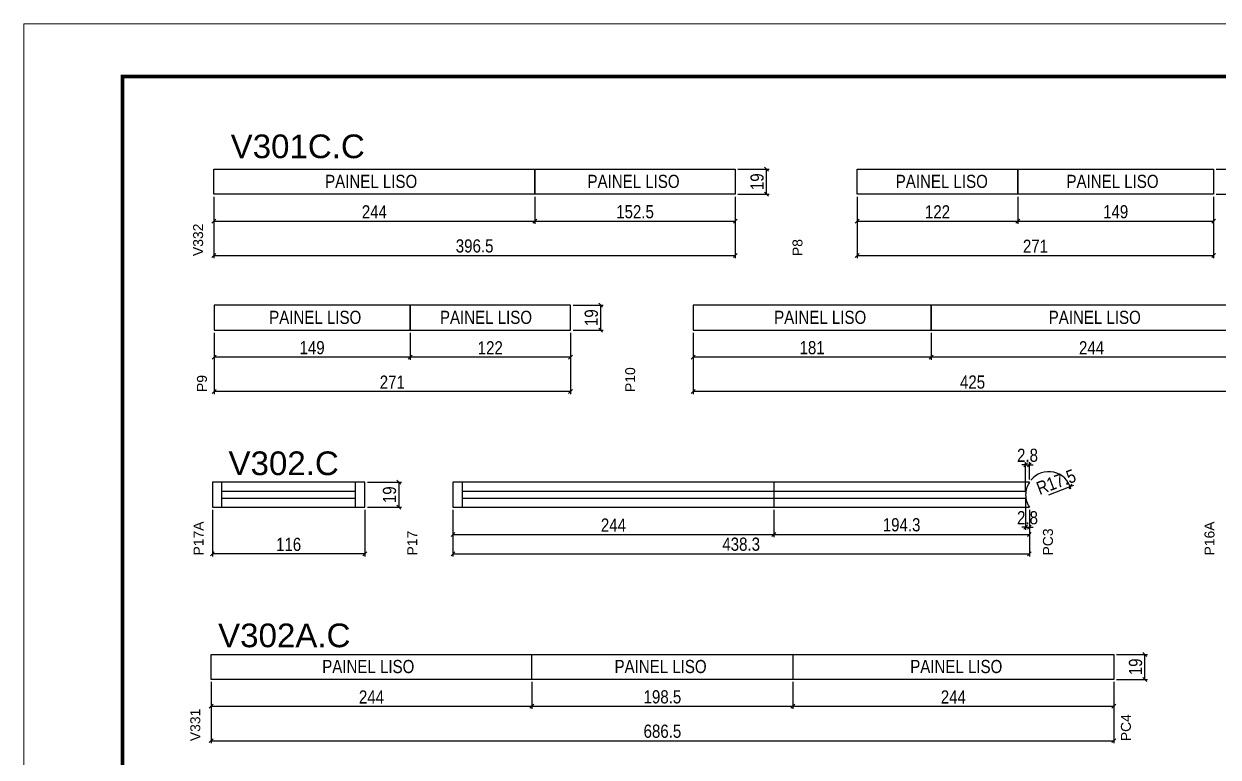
# Model space of a CAD drawing. Extents: x -3394 to 16474, y 3662 to 14397.
# Drawn here: x 7442 to 8350, y 12691 to 13248 of the extents above; entities that cross this region are included whole.
import ezdxf

# ---------------------------------------------------------------- set-up
doc = ezdxf.new("R2010")
doc.units = 0
doc.linetypes.add('DASHED', pattern=[0.75, 0.5, -0.25])
doc.layers.get('0').update_dxf_attribs({"linetype": 'CONTINUOUS'})
doc.layers.get('Defpoints').update_dxf_attribs({"linetype": 'CONTINUOUS'})
for name, color, linetype in [('COTA', 241, 'CONTINUOUS'), ('NOMENCLATURA', 7, 'CONTINUOUS'), ('Painéis', 200, 'CONTINUOUS'), ('SARR_2.2x7', 40, 'CONTINUOUS')]:
    doc.layers.add(name, color=color, linetype=linetype)
doc.layers.add('Folhas', color=255, linetype='CONTINUOUS', lineweight=9)
doc.layers.add('SARRAFO DE PRESSAO', color=251, linetype='DASHED', lineweight=9)
doc.styles.add('ARIAL', font='arial.ttf')
doc.styles.add('COTA TECNICA', font='techl___.ttf', dxfattribs={"height": 10})
doc.dimstyles.new('PAINEL', dxfattribs={"dimtxt": 10, "dimasz": 3, "dimexe": 3, "dimexo": 3, "dimgap": 3, "dimtad": 1, "dimdec": 1, "dimzin": 12, "dimdsep": 46, "dimtxsty": 'COTA TECNICA', "dimblk1": 'OBLIQUE', "dimblk2": 'OBLIQUE', "dimsah": 1, "dimcen": 0.9, "dimclrd": 4, "dimclre": 4, "dimclrt": 240, "dimadec": 1, "dimazin": 3, "dimtfac": 1, "dimtdec": 1, "dimtmove": 0, "dimatfit": 3, "dimfxl": 1, "dimtolj": 1, "dimtzin": 12, "dimarcsym": 0})

# ---------------------------------------------------------------- blocks, each defined once
blk = doc.blocks.new('9999999999')
at = {"layer": 'Folhas'}
blk.add_lwpolyline([(98138.98, 34190.21), (99623.98, 34190.21), (99623.98, 35240.21), (98138.98, 35240.21)], close=True, dxfattribs=at)
at = {"layer": 'Folhas', "color": 30, "const_width": 3}
blk.add_lwpolyline([(98213.98, 34230.21), (99583.98, 34230.21), (99583.98, 35200.21), (98213.98, 35200.21)], close=True, dxfattribs=at)
blk = doc.blocks.new('_Oblique')
at = {"color": 0, "linetype": 'ByBlock', "lineweight": -2}
blk.add_line((-0.5, -0.5), (0.5, 0.5), dxfattribs=at)
blk = doc.blocks.new('*D53')
at = {"layer": 'COTA', "color": 4, "linetype": 'Continuous', "lineweight": -2, "transparency": 16777216}
for p, q in [((7586.74, 13116.46), (7586.74, 13095.99)), ((7830.74, 13116.46), (7830.74, 13095.99)), ((7586.74, 13097.99), (7830.74, 13097.99))]:
    blk.add_line(p, q, dxfattribs=at)
at = {"layer": 'Defpoints', "color": 0, "linetype": 'Continuous', "transparency": 16777216}
for p in [(7586.74, 13118.46), (7830.74, 13118.46), (7830.74, 13097.99)]:
    blk.add_point(p, dxfattribs=at)
at = {"layer": 'COTA', "color": 4, "linetype": 'Continuous', "lineweight": -2, "transparency": 16777216, "xscale": 3, "yscale": 3, "zscale": 3, "rotation": 180}
blk.add_blockref('_Oblique', (7586.74, 13097.99), dxfattribs=at)
at = {"layer": 'COTA', "color": 4, "linetype": 'Continuous', "lineweight": -2, "transparency": 16777216, "xscale": 3, "yscale": 3, "zscale": 3}
blk.add_blockref('_Oblique', (7830.74, 13097.99), dxfattribs=at)
at = {"layer": 'COTA', "color": 240, "linetype": 'Continuous', "transparency": 16777216, "insert": (7708.74, 13105.06), "char_height": 10, "attachment_point": 5, "style": 'COTA TECNICA'}
blk.add_mtext('\\A1;244', dxfattribs=at)
blk = doc.blocks.new('*D54')
at = {"layer": 'COTA', "color": 4, "linetype": 'Continuous', "lineweight": -2, "transparency": 16777216}
for p, q in [((7830.74, 13116.46), (7830.74, 13095.99)), ((7983.24, 13116.46), (7983.24, 13095.99)), ((7830.74, 13097.99), (7983.24, 13097.99))]:
    blk.add_line(p, q, dxfattribs=at)
at = {"layer": 'Defpoints', "color": 0, "linetype": 'Continuous', "transparency": 16777216}
for p in [(7830.74, 13118.46), (7983.24, 13118.46), (7983.24, 13097.99)]:
    blk.add_point(p, dxfattribs=at)
at = {"layer": 'COTA', "color": 4, "linetype": 'Continuous', "lineweight": -2, "transparency": 16777216, "xscale": 3, "yscale": 3, "zscale": 3, "rotation": 180}
blk.add_blockref('_Oblique', (7830.74, 13097.99), dxfattribs=at)
at = {"layer": 'COTA', "color": 4, "linetype": 'Continuous', "lineweight": -2, "transparency": 16777216, "xscale": 3, "yscale": 3, "zscale": 3}
blk.add_blockref('_Oblique', (7983.24, 13097.99), dxfattribs=at)
at = {"layer": 'COTA', "color": 240, "linetype": 'Continuous', "transparency": 16777216, "insert": (7906.99, 13105.1), "char_height": 10, "attachment_point": 5, "style": 'COTA TECNICA'}
blk.add_mtext('\\A1;152.5', dxfattribs=at)
blk = doc.blocks.new('*D55')
at = {"layer": 'COTA', "color": 4, "linetype": 'Continuous', "lineweight": -2, "transparency": 16777216}
for p, q in [((7586.74, 13116.46), (7586.74, 13069.85)), ((7983.24, 13116.46), (7983.24, 13069.85)), ((7586.74, 13071.85), (7983.24, 13071.85))]:
    blk.add_line(p, q, dxfattribs=at)
at = {"layer": 'Defpoints', "color": 0, "linetype": 'Continuous', "transparency": 16777216}
for p in [(7586.74, 13118.46), (7983.24, 13118.46), (7983.24, 13071.85)]:
    blk.add_point(p, dxfattribs=at)
at = {"layer": 'COTA', "color": 4, "linetype": 'Continuous', "lineweight": -2, "transparency": 16777216, "xscale": 3, "yscale": 3, "zscale": 3, "rotation": 180}
blk.add_blockref('_Oblique', (7586.74, 13071.85), dxfattribs=at)
at = {"layer": 'COTA', "color": 4, "linetype": 'Continuous', "lineweight": -2, "transparency": 16777216, "xscale": 3, "yscale": 3, "zscale": 3}
blk.add_blockref('_Oblique', (7983.24, 13071.85), dxfattribs=at)
at = {"layer": 'COTA', "color": 240, "linetype": 'Continuous', "transparency": 16777216, "insert": (7784.99, 13079.1), "char_height": 10, "attachment_point": 5, "style": 'COTA TECNICA'}
blk.add_mtext('\\A1;396.5', dxfattribs=at)
blk = doc.blocks.new('*D56')
at = {"layer": 'COTA', "color": 4, "linetype": 'Continuous', "lineweight": -2, "transparency": 16777216}
for p, q in [((7985.24, 13137.46), (8008.92, 13137.46)), ((8006.92, 13118.46), (8006.92, 13137.46)), ((7985.24, 13118.46), (8008.92, 13118.46))]:
    blk.add_line(p, q, dxfattribs=at)
at = {"layer": 'Defpoints', "color": 0, "linetype": 'Continuous', "transparency": 16777216}
for p in [(7983.24, 13137.46), (8006.92, 13137.46), (7983.24, 13118.46)]:
    blk.add_point(p, dxfattribs=at)
at = {"layer": 'COTA', "color": 4, "linetype": 'Continuous', "lineweight": -2, "transparency": 16777216, "xscale": 3, "yscale": 3, "zscale": 3}
for p, rotation in [((8006.92, 13137.46), 90), ((8006.92, 13118.46), 270)]:
    blk.add_blockref('_Oblique', p, dxfattribs=dict(at, rotation=rotation))
at = {"layer": 'COTA', "color": 240, "linetype": 'Continuous', "transparency": 16777216, "insert": (7999.83, 13127.96), "char_height": 10, "attachment_point": 5, "rotation": 90, "style": 'COTA TECNICA'}
blk.add_mtext('\\A1;19', dxfattribs=at)
blk = doc.blocks.new('*D57')
at = {"layer": 'COTA', "color": 4, "linetype": 'Continuous', "lineweight": -2, "transparency": 16777216}
for p, q in [((8076, 13116.46), (8076, 13095.99)), ((8198, 13116.46), (8198, 13095.99)), ((8076, 13097.99), (8198, 13097.99))]:
    blk.add_line(p, q, dxfattribs=at)
at = {"layer": 'Defpoints', "color": 0, "linetype": 'Continuous', "transparency": 16777216}
for p in [(8076, 13118.46), (8198, 13118.46), (8198, 13097.99)]:
    blk.add_point(p, dxfattribs=at)
at = {"layer": 'COTA', "color": 4, "linetype": 'Continuous', "lineweight": -2, "transparency": 16777216, "xscale": 3, "yscale": 3, "zscale": 3, "rotation": 180}
blk.add_blockref('_Oblique', (8076, 13097.99), dxfattribs=at)
at = {"layer": 'COTA', "color": 4, "linetype": 'Continuous', "lineweight": -2, "transparency": 16777216, "xscale": 3, "yscale": 3, "zscale": 3}
blk.add_blockref('_Oblique', (8198, 13097.99), dxfattribs=at)
at = {"layer": 'COTA', "color": 240, "linetype": 'Continuous', "transparency": 16777216, "insert": (8137, 13105.05), "char_height": 10, "attachment_point": 5, "style": 'COTA TECNICA'}
blk.add_mtext('\\A1;122', dxfattribs=at)
blk = doc.blocks.new('*D58')
at = {"layer": 'COTA', "color": 4, "linetype": 'Continuous', "lineweight": -2, "transparency": 16777216}
for p, q in [((8198, 13116.46), (8198, 13095.99)), ((8347, 13116.46), (8347, 13095.99)), ((8198, 13097.99), (8347, 13097.99))]:
    blk.add_line(p, q, dxfattribs=at)
at = {"layer": 'Defpoints', "color": 0, "linetype": 'Continuous', "transparency": 16777216}
for p in [(8198, 13118.46), (8347, 13118.46), (8347, 13097.99)]:
    blk.add_point(p, dxfattribs=at)
at = {"layer": 'COTA', "color": 4, "linetype": 'Continuous', "lineweight": -2, "transparency": 16777216, "xscale": 3, "yscale": 3, "zscale": 3, "rotation": 180}
blk.add_blockref('_Oblique', (8198, 13097.99), dxfattribs=at)
at = {"layer": 'COTA', "color": 4, "linetype": 'Continuous', "lineweight": -2, "transparency": 16777216, "xscale": 3, "yscale": 3, "zscale": 3}
blk.add_blockref('_Oblique', (8347, 13097.99), dxfattribs=at)
at = {"layer": 'COTA', "color": 240, "linetype": 'Continuous', "transparency": 16777216, "insert": (8272.5, 13105.09), "char_height": 10, "attachment_point": 5, "style": 'COTA TECNICA'}
blk.add_mtext('\\A1;149', dxfattribs=at)
blk = doc.blocks.new('*D59')
at = {"layer": 'COTA', "color": 4, "linetype": 'Continuous', "lineweight": -2, "transparency": 16777216}
for p, q in [((8076, 13116.46), (8076, 13069.85)), ((8347, 13116.46), (8347, 13069.85)), ((8076, 13071.85), (8347, 13071.85))]:
    blk.add_line(p, q, dxfattribs=at)
at = {"layer": 'Defpoints', "color": 0, "linetype": 'Continuous', "transparency": 16777216}
for p in [(8076, 13118.46), (8347, 13118.46), (8347, 13071.85)]:
    blk.add_point(p, dxfattribs=at)
at = {"layer": 'COTA', "color": 4, "linetype": 'Continuous', "lineweight": -2, "transparency": 16777216, "xscale": 3, "yscale": 3, "zscale": 3, "rotation": 180}
blk.add_blockref('_Oblique', (8076, 13071.85), dxfattribs=at)
at = {"layer": 'COTA', "color": 4, "linetype": 'Continuous', "lineweight": -2, "transparency": 16777216, "xscale": 3, "yscale": 3, "zscale": 3}
blk.add_blockref('_Oblique', (8347, 13071.85), dxfattribs=at)
at = {"layer": 'COTA', "color": 240, "linetype": 'Continuous', "transparency": 16777216, "insert": (8211.5, 13078.92), "char_height": 10, "attachment_point": 5, "style": 'COTA TECNICA'}
blk.add_mtext('\\A1;271', dxfattribs=at)
blk = doc.blocks.new('*D60')
at = {"layer": 'COTA', "color": 4, "linetype": 'Continuous', "lineweight": -2, "transparency": 16777216}
for p, q in [((8349, 13137.46), (8372.68, 13137.46)), ((8370.68, 13118.46), (8370.68, 13137.46)), ((8349, 13118.46), (8372.68, 13118.46))]:
    blk.add_line(p, q, dxfattribs=at)
at = {"layer": 'Defpoints', "color": 0, "linetype": 'Continuous', "transparency": 16777216}
for p in [(8347, 13137.46), (8370.68, 13137.46), (8347, 13118.46)]:
    blk.add_point(p, dxfattribs=at)
at = {"layer": 'COTA', "color": 4, "linetype": 'Continuous', "lineweight": -2, "transparency": 16777216, "xscale": 3, "yscale": 3, "zscale": 3}
for p, rotation in [((8370.68, 13137.46), 90), ((8370.68, 13118.46), 270)]:
    blk.add_blockref('_Oblique', p, dxfattribs=dict(at, rotation=rotation))
at = {"layer": 'COTA', "color": 240, "linetype": 'Continuous', "transparency": 16777216, "insert": (8363.59, 13127.96), "char_height": 10, "attachment_point": 5, "rotation": 90, "style": 'COTA TECNICA'}
blk.add_mtext('\\A1;19', dxfattribs=at)
blk = doc.blocks.new('*D64')
at = {"layer": 'COTA', "color": 4, "linetype": 'Continuous', "lineweight": -2, "transparency": 16777216}
for p, q in [((8132.15, 13013.11), (8132.15, 12992.64)), ((8376.15, 13013.11), (8376.15, 12992.64)), ((8376.15, 12994.64), (8132.15, 12994.64))]:
    blk.add_line(p, q, dxfattribs=at)
at = {"layer": 'Defpoints', "color": 0, "linetype": 'Continuous', "transparency": 16777216}
for p in [(8132.15, 13015.11), (8376.15, 13015.11), (8132.15, 12994.64)]:
    blk.add_point(p, dxfattribs=at)
at = {"layer": 'COTA', "color": 4, "linetype": 'Continuous', "lineweight": -2, "transparency": 16777216, "xscale": 3, "yscale": 3, "zscale": 3, "rotation": 180}
blk.add_blockref('_Oblique', (8132.15, 12994.64), dxfattribs=at)
at = {"layer": 'COTA', "color": 4, "linetype": 'Continuous', "lineweight": -2, "transparency": 16777216, "xscale": 3, "yscale": 3, "zscale": 3}
blk.add_blockref('_Oblique', (8376.15, 12994.64), dxfattribs=at)
at = {"layer": 'COTA', "color": 240, "linetype": 'Continuous', "transparency": 16777216, "insert": (8254.15, 13001.72), "char_height": 10, "attachment_point": 5, "style": 'COTA TECNICA'}
blk.add_mtext('\\A1;244', dxfattribs=at)
blk = doc.blocks.new('*D65')
at = {"layer": 'COTA', "color": 4, "linetype": 'Continuous', "lineweight": -2, "transparency": 16777216}
for p, q in [((7951.15, 13013.11), (7951.15, 12992.64)), ((8132.15, 13013.11), (8132.15, 12992.64)), ((8132.15, 12994.64), (7951.15, 12994.64))]:
    blk.add_line(p, q, dxfattribs=at)
at = {"layer": 'Defpoints', "color": 0, "linetype": 'Continuous', "transparency": 16777216}
for p in [(7951.15, 13015.11), (8132.15, 13015.11), (7951.15, 12994.64)]:
    blk.add_point(p, dxfattribs=at)
at = {"layer": 'COTA', "color": 4, "linetype": 'Continuous', "lineweight": -2, "transparency": 16777216, "xscale": 3, "yscale": 3, "zscale": 3, "rotation": 180}
blk.add_blockref('_Oblique', (7951.15, 12994.64), dxfattribs=at)
at = {"layer": 'COTA', "color": 4, "linetype": 'Continuous', "lineweight": -2, "transparency": 16777216, "xscale": 3, "yscale": 3, "zscale": 3}
blk.add_blockref('_Oblique', (8132.15, 12994.64), dxfattribs=at)
at = {"layer": 'COTA', "color": 240, "linetype": 'Continuous', "transparency": 16777216, "insert": (8041.65, 13001.74), "char_height": 10, "attachment_point": 5, "style": 'COTA TECNICA'}
blk.add_mtext('\\A1;181', dxfattribs=at)
blk = doc.blocks.new('*D66')
at = {"layer": 'COTA', "color": 4, "linetype": 'Continuous', "lineweight": -2, "transparency": 16777216}
for p, q in [((7951.15, 13013.11), (7951.15, 12966.5)), ((8376.15, 13013.11), (8376.15, 12966.5)), ((8376.15, 12968.5), (7951.15, 12968.5))]:
    blk.add_line(p, q, dxfattribs=at)
at = {"layer": 'Defpoints', "color": 0, "linetype": 'Continuous', "transparency": 16777216}
for p in [(7951.15, 13015.11), (8376.15, 13015.11), (7951.15, 12968.5)]:
    blk.add_point(p, dxfattribs=at)
at = {"layer": 'COTA', "color": 4, "linetype": 'Continuous', "lineweight": -2, "transparency": 16777216, "xscale": 3, "yscale": 3, "zscale": 3, "rotation": 180}
blk.add_blockref('_Oblique', (7951.15, 12968.5), dxfattribs=at)
at = {"layer": 'COTA', "color": 4, "linetype": 'Continuous', "lineweight": -2, "transparency": 16777216, "xscale": 3, "yscale": 3, "zscale": 3}
blk.add_blockref('_Oblique', (8376.15, 12968.5), dxfattribs=at)
at = {"layer": 'COTA', "color": 240, "linetype": 'Continuous', "transparency": 16777216, "insert": (8163.65, 12975.61), "char_height": 10, "attachment_point": 5, "style": 'COTA TECNICA'}
blk.add_mtext('\\A1;425', dxfattribs=at)
blk = doc.blocks.new('*D61')
at = {"layer": 'COTA', "color": 4, "linetype": 'Continuous', "lineweight": -2, "transparency": 16777216}
for p, q in [((7735.89, 13013.11), (7735.89, 12992.64)), ((7857.89, 13013.11), (7857.89, 12992.64)), ((7857.89, 12994.64), (7735.89, 12994.64))]:
    blk.add_line(p, q, dxfattribs=at)
at = {"layer": 'Defpoints', "color": 0, "linetype": 'Continuous', "transparency": 16777216}
for p in [(7735.89, 13015.11), (7857.89, 13015.11), (7735.89, 12994.64)]:
    blk.add_point(p, dxfattribs=at)
at = {"layer": 'COTA', "color": 4, "linetype": 'Continuous', "lineweight": -2, "transparency": 16777216, "xscale": 3, "yscale": 3, "zscale": 3, "rotation": 180}
blk.add_blockref('_Oblique', (7735.89, 12994.64), dxfattribs=at)
at = {"layer": 'COTA', "color": 4, "linetype": 'Continuous', "lineweight": -2, "transparency": 16777216, "xscale": 3, "yscale": 3, "zscale": 3}
blk.add_blockref('_Oblique', (7857.89, 12994.64), dxfattribs=at)
at = {"layer": 'COTA', "color": 240, "linetype": 'Continuous', "transparency": 16777216, "insert": (7796.89, 13001.7), "char_height": 10, "attachment_point": 5, "style": 'COTA TECNICA'}
blk.add_mtext('\\A1;122', dxfattribs=at)
blk = doc.blocks.new('*D62')
at = {"layer": 'COTA', "color": 4, "linetype": 'Continuous', "lineweight": -2, "transparency": 16777216}
for p, q in [((7586.89, 13013.11), (7586.89, 12992.64)), ((7735.89, 13013.11), (7735.89, 12992.64)), ((7735.89, 12994.64), (7586.89, 12994.64))]:
    blk.add_line(p, q, dxfattribs=at)
at = {"layer": 'Defpoints', "color": 0, "linetype": 'Continuous', "transparency": 16777216}
for p in [(7586.89, 13015.11), (7735.89, 13015.11), (7586.89, 12994.64)]:
    blk.add_point(p, dxfattribs=at)
at = {"layer": 'COTA', "color": 4, "linetype": 'Continuous', "lineweight": -2, "transparency": 16777216, "xscale": 3, "yscale": 3, "zscale": 3, "rotation": 180}
blk.add_blockref('_Oblique', (7586.89, 12994.64), dxfattribs=at)
at = {"layer": 'COTA', "color": 4, "linetype": 'Continuous', "lineweight": -2, "transparency": 16777216, "xscale": 3, "yscale": 3, "zscale": 3}
blk.add_blockref('_Oblique', (7735.89, 12994.64), dxfattribs=at)
at = {"layer": 'COTA', "color": 240, "linetype": 'Continuous', "transparency": 16777216, "insert": (7661.39, 13001.75), "char_height": 10, "attachment_point": 5, "style": 'COTA TECNICA'}
blk.add_mtext('\\A1;149', dxfattribs=at)
blk = doc.blocks.new('*D63')
at = {"layer": 'COTA', "color": 4, "linetype": 'Continuous', "lineweight": -2, "transparency": 16777216}
for p, q in [((7586.89, 13013.11), (7586.89, 12966.5)), ((7857.89, 13013.11), (7857.89, 12966.5)), ((7857.89, 12968.5), (7586.89, 12968.5))]:
    blk.add_line(p, q, dxfattribs=at)
at = {"layer": 'Defpoints', "color": 0, "linetype": 'Continuous', "transparency": 16777216}
for p in [(7586.89, 13015.11), (7857.89, 13015.11), (7586.89, 12968.5)]:
    blk.add_point(p, dxfattribs=at)
at = {"layer": 'COTA', "color": 4, "linetype": 'Continuous', "lineweight": -2, "transparency": 16777216, "xscale": 3, "yscale": 3, "zscale": 3, "rotation": 180}
blk.add_blockref('_Oblique', (7586.89, 12968.5), dxfattribs=at)
at = {"layer": 'COTA', "color": 4, "linetype": 'Continuous', "lineweight": -2, "transparency": 16777216, "xscale": 3, "yscale": 3, "zscale": 3}
blk.add_blockref('_Oblique', (7857.89, 12968.5), dxfattribs=at)
at = {"layer": 'COTA', "color": 240, "linetype": 'Continuous', "transparency": 16777216, "insert": (7722.39, 12975.58), "char_height": 10, "attachment_point": 5, "style": 'COTA TECNICA'}
blk.add_mtext('\\A1;271', dxfattribs=at)
blk = doc.blocks.new('*D67')
at = {"layer": 'COTA', "color": 4, "linetype": 'Continuous', "lineweight": -2, "transparency": 16777216}
for p, q in [((7859.89, 13034.11), (7882.83, 13034.11)), ((7880.83, 13034.11), (7880.83, 13015.11)), ((7859.89, 13015.11), (7882.83, 13015.11))]:
    blk.add_line(p, q, dxfattribs=at)
at = {"layer": 'Defpoints', "color": 0, "linetype": 'Continuous', "transparency": 16777216}
for p in [(7857.89, 13034.11), (7857.89, 13015.11), (7880.83, 13015.11)]:
    blk.add_point(p, dxfattribs=at)
at = {"layer": 'COTA', "color": 4, "linetype": 'Continuous', "lineweight": -2, "transparency": 16777216, "xscale": 3, "yscale": 3, "zscale": 3}
for p, rotation in [((7880.83, 13034.11), 90), ((7880.83, 13015.11), 270)]:
    blk.add_blockref('_Oblique', p, dxfattribs=dict(at, rotation=rotation))
at = {"layer": 'COTA', "color": 240, "linetype": 'Continuous', "transparency": 16777216, "insert": (7873.74, 13024.61), "char_height": 10, "attachment_point": 5, "rotation": 90, "style": 'COTA TECNICA'}
blk.add_mtext('\\A1;19', dxfattribs=at)
blk = doc.blocks.new('*D69')
at = {"layer": 'COTA', "color": 4, "linetype": 'Continuous', "lineweight": -2, "transparency": 16777216}
for p, q in [((7703.51, 12899.47), (7729.38, 12899.47)), ((7727.38, 12899.47), (7727.38, 12880.47)), ((7703.51, 12880.47), (7729.38, 12880.47))]:
    blk.add_line(p, q, dxfattribs=at)
at = {"layer": 'Defpoints', "color": 0, "linetype": 'Continuous', "transparency": 16777216}
for p in [(7701.51, 12899.47), (7701.51, 12880.47), (7727.38, 12880.47)]:
    blk.add_point(p, dxfattribs=at)
at = {"layer": 'COTA', "color": 4, "linetype": 'Continuous', "lineweight": -2, "transparency": 16777216, "xscale": 3, "yscale": 3, "zscale": 3}
for p, rotation in [((7727.38, 12899.47), 90), ((7727.38, 12880.47), 270)]:
    blk.add_blockref('_Oblique', p, dxfattribs=dict(at, rotation=rotation))
at = {"layer": 'COTA', "color": 240, "linetype": 'Continuous', "transparency": 16777216, "insert": (7720.29, 12889.97), "char_height": 10, "attachment_point": 5, "rotation": 90, "style": 'COTA TECNICA'}
blk.add_mtext('\\A1;19', dxfattribs=at)
blk = doc.blocks.new('*D70')
at = {"layer": 'COTA', "color": 4, "linetype": 'Continuous', "lineweight": -2, "transparency": 16777216}
for p, q in [((7585.54, 12878.47), (7585.54, 12843.09)), ((7701.51, 12878.47), (7701.51, 12843.09)), ((7701.51, 12845.09), (7585.54, 12845.09))]:
    blk.add_line(p, q, dxfattribs=at)
at = {"layer": 'Defpoints', "color": 0, "linetype": 'Continuous', "transparency": 16777216}
for p in [(7585.54, 12880.47), (7701.51, 12880.47), (7585.54, 12845.09)]:
    blk.add_point(p, dxfattribs=at)
at = {"layer": 'COTA', "color": 4, "linetype": 'Continuous', "lineweight": -2, "transparency": 16777216, "xscale": 3, "yscale": 3, "zscale": 3, "rotation": 180}
blk.add_blockref('_Oblique', (7585.54, 12845.09), dxfattribs=at)
at = {"layer": 'COTA', "color": 4, "linetype": 'Continuous', "lineweight": -2, "transparency": 16777216, "xscale": 3, "yscale": 3, "zscale": 3}
blk.add_blockref('_Oblique', (7701.51, 12845.09), dxfattribs=at)
at = {"layer": 'COTA', "color": 240, "linetype": 'Continuous', "transparency": 16777216, "insert": (7643.53, 12852.19), "char_height": 10, "attachment_point": 5, "style": 'COTA TECNICA'}
blk.add_mtext('\\A1;116', dxfattribs=at)
blk = doc.blocks.new('*D71')
at = {"layer": 'COTA', "color": 4, "linetype": 'Continuous', "lineweight": -2, "transparency": 16777216}
for p, q in [((7768.54, 12878.47), (7768.54, 12857.84)), ((8012.54, 12878.47), (8012.54, 12857.84)), ((7768.54, 12859.84), (8012.54, 12859.84))]:
    blk.add_line(p, q, dxfattribs=at)
at = {"layer": 'Defpoints', "color": 0, "linetype": 'Continuous', "transparency": 16777216}
for p in [(7768.54, 12880.47), (8012.54, 12880.47), (8012.54, 12859.84)]:
    blk.add_point(p, dxfattribs=at)
at = {"layer": 'COTA', "color": 4, "linetype": 'Continuous', "lineweight": -2, "transparency": 16777216, "xscale": 3, "yscale": 3, "zscale": 3, "rotation": 180}
blk.add_blockref('_Oblique', (7768.54, 12859.84), dxfattribs=at)
at = {"layer": 'COTA', "color": 4, "linetype": 'Continuous', "lineweight": -2, "transparency": 16777216, "xscale": 3, "yscale": 3, "zscale": 3}
blk.add_blockref('_Oblique', (8012.54, 12859.84), dxfattribs=at)
at = {"layer": 'COTA', "color": 240, "linetype": 'Continuous', "transparency": 16777216, "insert": (7890.54, 12866.92), "char_height": 10, "attachment_point": 5, "style": 'COTA TECNICA'}
blk.add_mtext('\\A1;244', dxfattribs=at)
blk = doc.blocks.new('*D72')
at = {"layer": 'COTA', "color": 4, "linetype": 'Continuous', "lineweight": -2, "transparency": 16777216}
for p, q in [((8012.54, 12878.47), (8012.54, 12857.84)), ((8206.84, 12878.47), (8206.84, 12857.84)), ((8012.54, 12859.84), (8206.84, 12859.84))]:
    blk.add_line(p, q, dxfattribs=at)
at = {"layer": 'Defpoints', "color": 0, "linetype": 'Continuous', "transparency": 16777216}
for p in [(8012.54, 12880.47), (8206.84, 12880.47), (8206.84, 12859.84)]:
    blk.add_point(p, dxfattribs=at)
at = {"layer": 'COTA', "color": 4, "linetype": 'Continuous', "lineweight": -2, "transparency": 16777216, "xscale": 3, "yscale": 3, "zscale": 3, "rotation": 180}
blk.add_blockref('_Oblique', (8012.54, 12859.84), dxfattribs=at)
at = {"layer": 'COTA', "color": 4, "linetype": 'Continuous', "lineweight": -2, "transparency": 16777216, "xscale": 3, "yscale": 3, "zscale": 3}
blk.add_blockref('_Oblique', (8206.84, 12859.84), dxfattribs=at)
at = {"layer": 'COTA', "color": 240, "linetype": 'Continuous', "transparency": 16777216, "insert": (8109.69, 12867.09), "char_height": 10, "attachment_point": 5, "style": 'COTA TECNICA'}
blk.add_mtext('\\A1;194.3', dxfattribs=at)
blk = doc.blocks.new('*D73')
at = {"layer": 'COTA', "color": 4, "linetype": 'Continuous', "lineweight": -2, "transparency": 16777216}
for p, q in [((7768.54, 12878.47), (7768.54, 12843.09)), ((8206.84, 12878.47), (8206.84, 12843.09)), ((7768.54, 12845.09), (8206.84, 12845.09))]:
    blk.add_line(p, q, dxfattribs=at)
at = {"layer": 'Defpoints', "color": 0, "linetype": 'Continuous', "transparency": 16777216}
for p in [(7768.54, 12880.47), (8206.84, 12880.47), (8206.84, 12845.09)]:
    blk.add_point(p, dxfattribs=at)
at = {"layer": 'COTA', "color": 4, "linetype": 'Continuous', "lineweight": -2, "transparency": 16777216, "xscale": 3, "yscale": 3, "zscale": 3, "rotation": 180}
blk.add_blockref('_Oblique', (7768.54, 12845.09), dxfattribs=at)
at = {"layer": 'COTA', "color": 4, "linetype": 'Continuous', "lineweight": -2, "transparency": 16777216, "xscale": 3, "yscale": 3, "zscale": 3}
blk.add_blockref('_Oblique', (8206.84, 12845.09), dxfattribs=at)
at = {"layer": 'COTA', "color": 240, "linetype": 'Continuous', "transparency": 16777216, "insert": (7987.69, 12852.33), "char_height": 10, "attachment_point": 5, "style": 'COTA TECNICA'}
blk.add_mtext('\\A1;438.3', dxfattribs=at)
blk = doc.blocks.new('*D74')
at = {"layer": 'COTA', "color": 4, "linetype": 'Continuous', "lineweight": -2, "transparency": 16777216}
for p, q in [((8237.92, 12896.13), (8240.73, 12897.18)), ((8221.54, 12889.97), (8237.92, 12896.13))]:
    blk.add_line(p, q, dxfattribs=at)
blk.add_arc((8221.54, 12889.97), 17.5, 14.05677, 140.5812, dxfattribs=at)
at = {"layer": 'Defpoints', "color": 0, "linetype": 'Continuous', "transparency": 16777216}
for p in [(8221.54, 12889.97), (8237.92, 12896.13)]:
    blk.add_point(p, dxfattribs=at)
at = {"layer": 'COTA', "color": 4, "linetype": 'Continuous', "lineweight": -2, "transparency": 16777216, "xscale": 3, "yscale": 3, "zscale": 3, "rotation": 200.6048580020291}
blk.add_blockref('_Oblique', (8237.92, 12896.13), dxfattribs=at)
at = {"layer": 'COTA', "color": 240, "linetype": 'Continuous', "transparency": 16777216, "insert": (8227.23, 12899.7), "char_height": 10, "attachment_point": 5, "rotation": 20.60486, "style": 'COTA TECNICA'}
blk.add_mtext('\\A1;R17.5', dxfattribs=at)
blk = doc.blocks.new('*D78')
at = {"layer": 'COTA', "color": 4, "linetype": 'Continuous', "lineweight": -2, "transparency": 16777216}
for p, q in [((7584.55, 12747.62), (7584.55, 12727.15)), ((7828.55, 12747.62), (7828.55, 12727.15)), ((7584.55, 12729.15), (7828.55, 12729.15))]:
    blk.add_line(p, q, dxfattribs=at)
at = {"layer": 'Defpoints', "color": 0, "linetype": 'Continuous', "transparency": 16777216}
for p in [(7584.55, 12749.62), (7828.55, 12749.62), (7828.55, 12729.15)]:
    blk.add_point(p, dxfattribs=at)
at = {"layer": 'COTA', "color": 4, "linetype": 'Continuous', "lineweight": -2, "transparency": 16777216, "xscale": 3, "yscale": 3, "zscale": 3, "rotation": 180}
blk.add_blockref('_Oblique', (7584.55, 12729.15), dxfattribs=at)
at = {"layer": 'COTA', "color": 4, "linetype": 'Continuous', "lineweight": -2, "transparency": 16777216, "xscale": 3, "yscale": 3, "zscale": 3}
blk.add_blockref('_Oblique', (7828.55, 12729.15), dxfattribs=at)
at = {"layer": 'COTA', "color": 240, "linetype": 'Continuous', "transparency": 16777216, "insert": (7706.55, 12736.22), "char_height": 10, "attachment_point": 5, "style": 'COTA TECNICA'}
blk.add_mtext('\\A1;244', dxfattribs=at)
blk = doc.blocks.new('*D79')
at = {"layer": 'COTA', "color": 4, "linetype": 'Continuous', "lineweight": -2, "transparency": 16777216}
for p, q in [((8027.05, 12747.62), (8027.05, 12727.15)), ((8271.05, 12747.62), (8271.05, 12727.15)), ((8027.05, 12729.15), (8271.05, 12729.15))]:
    blk.add_line(p, q, dxfattribs=at)
at = {"layer": 'Defpoints', "color": 0, "linetype": 'Continuous', "transparency": 16777216}
for p in [(8027.05, 12749.62), (8271.05, 12749.62), (8271.05, 12729.15)]:
    blk.add_point(p, dxfattribs=at)
at = {"layer": 'COTA', "color": 4, "linetype": 'Continuous', "lineweight": -2, "transparency": 16777216, "xscale": 3, "yscale": 3, "zscale": 3, "rotation": 180}
blk.add_blockref('_Oblique', (8027.05, 12729.15), dxfattribs=at)
at = {"layer": 'COTA', "color": 4, "linetype": 'Continuous', "lineweight": -2, "transparency": 16777216, "xscale": 3, "yscale": 3, "zscale": 3}
blk.add_blockref('_Oblique', (8271.05, 12729.15), dxfattribs=at)
at = {"layer": 'COTA', "color": 240, "linetype": 'Continuous', "transparency": 16777216, "insert": (8149.05, 12736.22), "char_height": 10, "attachment_point": 5, "style": 'COTA TECNICA'}
blk.add_mtext('\\A1;244', dxfattribs=at)
blk = doc.blocks.new('*D80')
at = {"layer": 'COTA', "color": 4, "linetype": 'Continuous', "lineweight": -2, "transparency": 16777216}
for p, q in [((7584.55, 12747.62), (7584.55, 12701.01)), ((8271.05, 12747.62), (8271.05, 12701.01)), ((7584.55, 12703.01), (8271.05, 12703.01))]:
    blk.add_line(p, q, dxfattribs=at)
at = {"layer": 'Defpoints', "color": 0, "linetype": 'Continuous', "transparency": 16777216}
for p in [(7584.55, 12749.62), (8271.05, 12749.62), (8271.05, 12703.01)]:
    blk.add_point(p, dxfattribs=at)
at = {"layer": 'COTA', "color": 4, "linetype": 'Continuous', "lineweight": -2, "transparency": 16777216, "xscale": 3, "yscale": 3, "zscale": 3, "rotation": 180}
blk.add_blockref('_Oblique', (7584.55, 12703.01), dxfattribs=at)
at = {"layer": 'COTA', "color": 4, "linetype": 'Continuous', "lineweight": -2, "transparency": 16777216, "xscale": 3, "yscale": 3, "zscale": 3}
blk.add_blockref('_Oblique', (8271.05, 12703.01), dxfattribs=at)
at = {"layer": 'COTA', "color": 240, "linetype": 'Continuous', "transparency": 16777216, "insert": (7927.8, 12710.14), "char_height": 10, "attachment_point": 5, "style": 'COTA TECNICA'}
blk.add_mtext('\\A1;686.5', dxfattribs=at)
blk = doc.blocks.new('*D81')
at = {"layer": 'COTA', "color": 4, "linetype": 'Continuous', "lineweight": -2, "transparency": 16777216}
for p, q in [((8273.05, 12768.62), (8296.74, 12768.62)), ((8294.74, 12749.62), (8294.74, 12768.62)), ((8273.05, 12749.62), (8296.74, 12749.62))]:
    blk.add_line(p, q, dxfattribs=at)
at = {"layer": 'Defpoints', "color": 0, "linetype": 'Continuous', "transparency": 16777216}
for p in [(8271.05, 12768.62), (8294.74, 12768.62), (8271.05, 12749.62)]:
    blk.add_point(p, dxfattribs=at)
at = {"layer": 'COTA', "color": 4, "linetype": 'Continuous', "lineweight": -2, "transparency": 16777216, "xscale": 3, "yscale": 3, "zscale": 3}
for p, rotation in [((8294.74, 12768.62), 90), ((8294.74, 12749.62), 270)]:
    blk.add_blockref('_Oblique', p, dxfattribs=dict(at, rotation=rotation))
at = {"layer": 'COTA', "color": 240, "linetype": 'Continuous', "transparency": 16777216, "insert": (8287.65, 12759.12), "char_height": 10, "attachment_point": 5, "rotation": 90, "style": 'COTA TECNICA'}
blk.add_mtext('\\A1;19', dxfattribs=at)
blk = doc.blocks.new('*D77')
at = {"layer": 'COTA', "color": 4, "linetype": 'Continuous', "lineweight": -2, "transparency": 16777216}
for p, q in [((7828.55, 12747.62), (7828.55, 12727.15)), ((8027.05, 12747.62), (8027.05, 12727.15)), ((7828.55, 12729.15), (8027.05, 12729.15))]:
    blk.add_line(p, q, dxfattribs=at)
at = {"layer": 'Defpoints', "color": 0, "linetype": 'Continuous', "transparency": 16777216}
for p in [(7828.55, 12749.62), (8027.05, 12749.62), (8027.05, 12729.15)]:
    blk.add_point(p, dxfattribs=at)
at = {"layer": 'COTA', "color": 4, "linetype": 'Continuous', "lineweight": -2, "transparency": 16777216, "xscale": 3, "yscale": 3, "zscale": 3, "rotation": 180}
blk.add_blockref('_Oblique', (7828.55, 12729.15), dxfattribs=at)
at = {"layer": 'COTA', "color": 4, "linetype": 'Continuous', "lineweight": -2, "transparency": 16777216, "xscale": 3, "yscale": 3, "zscale": 3}
blk.add_blockref('_Oblique', (8027.05, 12729.15), dxfattribs=at)
at = {"layer": 'COTA', "color": 240, "linetype": 'Continuous', "transparency": 16777216, "insert": (7927.8, 12736.29), "char_height": 10, "attachment_point": 5, "style": 'COTA TECNICA'}
blk.add_mtext('\\A1;198.5', dxfattribs=at)
blk = doc.blocks.new('*D474')
at = {"layer": 'COTA', "color": 4, "linetype": 'Continuous', "lineweight": -2, "transparency": 16777216}
for p, q in [((8204.04, 12891.97), (8204.04, 12914.82)), ((8206.84, 12901.47), (8206.84, 12914.82)), ((8204.04, 12912.82), (8201.04, 12912.82)), ((8204.04, 12912.82), (8206.84, 12912.82)), ((8206.84, 12912.82), (8209.84, 12912.82))]:
    blk.add_line(p, q, dxfattribs=at)
at = {"layer": 'Defpoints', "color": 0, "linetype": 'Continuous', "transparency": 16777216}
for p in [(8206.84, 12912.82), (8206.84, 12899.47), (8204.04, 12889.97)]:
    blk.add_point(p, dxfattribs=at)
at = {"layer": 'COTA', "color": 4, "linetype": 'Continuous', "lineweight": -2, "transparency": 16777216, "xscale": 3, "yscale": 3, "zscale": 3}
blk.add_blockref('_Oblique', (8204.04, 12912.82), dxfattribs=at)
at = {"layer": 'COTA', "color": 4, "linetype": 'Continuous', "lineweight": -2, "transparency": 16777216, "xscale": 3, "yscale": 3, "zscale": 3, "rotation": 180}
blk.add_blockref('_Oblique', (8206.84, 12912.82), dxfattribs=at)
at = {"layer": 'COTA', "color": 240, "linetype": 'Continuous', "transparency": 16777216, "insert": (8205.44, 12919.92), "char_height": 10, "attachment_point": 5, "style": 'COTA TECNICA'}
blk.add_mtext('\\A1;2.8', dxfattribs=at)
blk = doc.blocks.new('*D475')
at = {"layer": 'COTA', "color": 4, "linetype": 'Continuous', "lineweight": -2, "transparency": 16777216}
for p, q in [((8204.04, 12887.97), (8204.04, 12863.36)), ((8206.84, 12877.7), (8206.84, 12863.36)), ((8204.04, 12865.36), (8201.04, 12865.36)), ((8204.04, 12865.36), (8206.84, 12865.36)), ((8206.84, 12865.36), (8209.84, 12865.36))]:
    blk.add_line(p, q, dxfattribs=at)
at = {"layer": 'Defpoints', "color": 0, "linetype": 'Continuous', "transparency": 16777216}
for p in [(8204.04, 12889.97), (8206.84, 12879.7), (8206.84, 12865.36)]:
    blk.add_point(p, dxfattribs=at)
at = {"layer": 'COTA', "color": 4, "linetype": 'Continuous', "lineweight": -2, "transparency": 16777216, "xscale": 3, "yscale": 3, "zscale": 3}
blk.add_blockref('_Oblique', (8204.04, 12865.36), dxfattribs=at)
at = {"layer": 'COTA', "color": 4, "linetype": 'Continuous', "lineweight": -2, "transparency": 16777216, "xscale": 3, "yscale": 3, "zscale": 3, "rotation": 180}
blk.add_blockref('_Oblique', (8206.84, 12865.36), dxfattribs=at)
at = {"layer": 'COTA', "color": 240, "linetype": 'Continuous', "transparency": 16777216, "insert": (8205.44, 12872.45), "char_height": 10, "attachment_point": 5, "style": 'COTA TECNICA'}
blk.add_mtext('\\A1;2.8', dxfattribs=at)

msp = doc.modelspace()

# ---------------------------------------------------------------- linework, layer by layer
at = {"layer": 'Painéis', "linetype": 'Continuous'}
for p, q in [((7586.74, 13137.46), (7983.24, 13137.46)), ((7586.74, 13118.46), (7586.74, 13137.46)), ((7830.74, 13137.46), (7830.74, 13118.46)), ((7830.74, 13118.46), (7830.74, 13137.46)), ((7830.74, 13118.46), (7830.74, 13137.46)), ((7983.24, 13137.46), (7983.24, 13118.46)), ((8076, 13137.46), (8347, 13137.46)), ((8076, 13118.46), (8076, 13137.46)), ((8198, 13137.46), (8198, 13118.46)), ((8198, 13118.46), (8198, 13137.46)), ((8198, 13118.46), (8198, 13137.46)), ((8347, 13137.46), (8347, 13118.46)), ((7983.24, 13118.46), (7586.74, 13118.46)), ((8347, 13118.46), (8076, 13118.46)), ((7857.89, 13034.11), (7586.89, 13034.11)), ((7586.89, 13034.11), (7586.89, 13015.11)), ((7735.89, 13034.11), (7735.89, 13015.11)), ((7735.89, 13015.11), (7735.89, 13034.11)), ((7735.89, 13015.11), (7735.89, 13034.11)), ((7857.89, 13015.11), (7857.89, 13034.11)), ((8376.15, 13034.11), (7951.15, 13034.11)), ((7951.15, 13034.11), (7951.15, 13015.11)), ((8132.15, 13034.11), (8132.15, 13015.11)), ((8132.15, 13015.11), (8132.15, 13034.11)), ((8132.15, 13015.11), (8132.15, 13034.11)), ((7586.89, 13015.11), (7857.89, 13015.11)), ((7951.15, 13015.11), (8376.15, 13015.11)), ((8206.84, 12899.47), (7768.54, 12899.47)), ((7768.54, 12899.47), (7768.54, 12880.47)), ((8012.54, 12899.47), (8012.54, 12880.47)), ((7768.54, 12880.47), (8206.84, 12880.47)), ((7584.55, 12768.62), (8271.05, 12768.62)), ((7584.55, 12749.62), (7584.55, 12768.62)), ((7828.55, 12749.62), (7828.55, 12768.62)), ((8027.05, 12768.62), (8027.05, 12749.62)), ((8271.05, 12768.62), (8271.05, 12749.62)), ((8271.05, 12749.62), (7584.55, 12749.62))]:
    msp.add_line(p, q, dxfattribs=at)
msp.add_lwpolyline([(7585.54, 12880.47), (7701.51, 12880.47), (7701.51, 12899.47), (7585.54, 12899.47)], close=True, dxfattribs=at)
for start, end in [(147.12928, 180), (180, 212.88598)]:
    msp.add_arc((8221.54, 12889.97), 17.5, start, end, dxfattribs=at)
at = {"layer": 'SARR_2.2x7', "ltscale": 25}
for p, q in [((7592.54, 12899.47), (7592.54, 12880.47)), ((7694.51, 12880.47), (7694.51, 12899.47)), ((7775.54, 12899.47), (7775.54, 12880.47)), ((7694.51, 12892.47), (7592.54, 12892.47)), ((7592.54, 12887.47), (7694.51, 12887.47)), ((8204.22, 12892.47), (7775.54, 12892.47)), ((7775.54, 12887.47), (8204.22, 12887.47))]:
    msp.add_line(p, q, dxfattribs=at)

# ---------------------------------------------------------------- block references
at = {"layer": 'SARRAFO DE PRESSAO', "color": 6, "linetype": 'ByBlock'}
msp.add_blockref('9999999999', (-90696.77, -21992.23), dxfattribs=at)

# ---------------------------------------------------------------- texts
at = {"layer": 'COTA', "color": 240, "linetype": 'Continuous', "char_height": 10, "attachment_point": 5, "style": 'COTA TECNICA'}
for insert in [(7706.3, 13128.16), (7905.86, 13128.16), (8140.26, 13128.16), (8270.12, 13128.16), (7663.77, 13024.81), (7793.63, 13024.81), (8047.8, 13024.81), (8256.59, 13024.81), (7704.12, 12759.32), (7926.41, 12759.32), (8151.27, 12759.32)]:
    msp.add_mtext('\\A1;PAINEL LISO', dxfattribs=dict(at, insert=insert))
at = {"layer": 'NOMENCLATURA', "linetype": 'Continuous', "style": 'ARIAL'}
for s, p in [('V301C.C', (7599.45, 13145.88)), ('V302.C', (7597.83, 12904.91)), ('V302A.C', (7589.91, 12774.06))]:
    msp.add_text(s, height=18, dxfattribs=at).set_placement(p)
for s, p in [('V332', (7578.5, 13071.45)), ('P8', (8034.3, 13071.45)), ('P9', (7581.37, 12968.1)), ('P10', (7907.06, 12968.1)), ('P17A', (7578.81, 12843.8)), ('P16A', (8347.62, 12843.8)), ('P17', (7741.33, 12843.8)), ('PC3', (8224.76, 12843.8)), ('V331', (7576.32, 12702.61)), ('PC4', (8284.05, 12702.61))]:
    msp.add_text(s, height=7.567, rotation=90, dxfattribs=at).set_placement(p)

# ---------------------------------------------------------------- dimensions: what is measured, and where the dimension line sits
at = {"layer": 'COTA', "linetype": 'Continuous'}
for base, p1, p2, angle, picture, middle in [((8006.92, 13137.46), (7983.24, 13118.46), (7983.24, 13137.46), 90, '*D56', (7999.83, 13127.96)), ((8370.68, 13137.46), (8347, 13118.46), (8347, 13137.46), 90, '*D60', (8363.59, 13127.96)), ((7880.83, 13015.11), (7857.89, 13034.11), (7857.89, 13015.11), 90, '*D67', (7873.74, 13024.61)), ((7586.89, 12994.64), (7735.89, 13015.11), (7586.89, 13015.11), 180, '*D62', (7661.39, 13001.75)), ((7586.89, 12968.5), (7857.89, 13015.11), (7586.89, 13015.11), 180, '*D63', (7722.39, 12975.58)), ((7735.89, 12994.64), (7857.89, 13015.11), (7735.89, 13015.11), 180, '*D61', (7796.89, 13001.7)), ((7951.15, 12994.64), (8132.15, 13015.11), (7951.15, 13015.11), 180, '*D65', (8041.65, 13001.74)), ((7951.15, 12968.5), (8376.15, 13015.11), (7951.15, 13015.11), 180, '*D66', (8163.65, 12975.61)), ((8132.15, 12994.64), (8376.15, 13015.11), (8132.15, 13015.11), 180, '*D64', (8254.15, 13001.72)), ((7727.38, 12880.47), (7701.51, 12899.47), (7701.51, 12880.47), 90, '*D69', (7720.29, 12889.97)), ((8294.74, 12768.62), (8271.05, 12749.62), (8271.05, 12768.62), 90, '*D81', (8287.65, 12759.12))]:
    dim = msp.add_linear_dim(base=base, p1=p1, p2=p2, angle=angle, dimstyle='PAINEL', override={"dimexe": 2, "dimexo": 2, "dimgap": 2, "dimadec": 8, "dimtix": 1, "dimatfit": 2, "dimldrblk": 'Oblique'}, dxfattribs=at)
    dim.commit()
    dim.dimension.update_dxf_attribs({"geometry": picture, "text_midpoint": middle})
for base, p1, p2, override, picture, middle in [((7830.74, 13097.99), (7586.74, 13118.46), (7830.74, 13118.46), {"dimexe": 2, "dimexo": 2, "dimgap": 2, "dimadec": 8, "dimtix": 1, "dimatfit": 2, "dimldrblk": 'Oblique'}, '*D53', (7708.74, 13105.06)), ((7983.24, 13071.85), (7586.74, 13118.46), (7983.24, 13118.46), {"dimexe": 2, "dimexo": 2, "dimgap": 2, "dimadec": 8, "dimtix": 1, "dimatfit": 2, "dimldrblk": 'Oblique'}, '*D55', (7784.99, 13079.1)), ((7983.24, 13097.99), (7830.74, 13118.46), (7983.24, 13118.46), {"dimexe": 2, "dimexo": 2, "dimgap": 2, "dimadec": 8, "dimtix": 1, "dimatfit": 2, "dimldrblk": 'Oblique'}, '*D54', (7906.99, 13105.1)), ((8198, 13097.99), (8076, 13118.46), (8198, 13118.46), {"dimexe": 2, "dimexo": 2, "dimgap": 2, "dimadec": 8, "dimtix": 1, "dimatfit": 2, "dimldrblk": 'Oblique'}, '*D57', (8137, 13105.05)), ((8347, 13071.85), (8076, 13118.46), (8347, 13118.46), {"dimexe": 2, "dimexo": 2, "dimgap": 2, "dimadec": 8, "dimtix": 1, "dimatfit": 2, "dimldrblk": 'Oblique'}, '*D59', (8211.5, 13078.92)), ((8347, 13097.99), (8198, 13118.46), (8347, 13118.46), {"dimexe": 2, "dimexo": 2, "dimgap": 2, "dimadec": 8, "dimtix": 1, "dimatfit": 2, "dimldrblk": 'Oblique'}, '*D58', (8272.5, 13105.09)), ((8206.84, 12912.82), (8204.04, 12889.97), (8206.84, 12899.47), {"dimexe": 2, "dimexo": 2, "dimgap": 2, "dimadec": 8, "dimtix": 1, "dimtmove": 1, "dimatfit": 2, "dimldrblk": 'Oblique'}, '*D474', (8205.44, 12919.92)), ((8206.84, 12865.36), (8204.04, 12889.97), (8206.84, 12879.7), {"dimexe": 2, "dimexo": 2, "dimgap": 2, "dimadec": 8, "dimtix": 1, "dimtmove": 1, "dimatfit": 2, "dimldrblk": 'Oblique'}, '*D475', (8205.44, 12872.45)), ((7585.54, 12845.09), (7701.51, 12880.47), (7585.54, 12880.47), {"dimexe": 2, "dimexo": 2, "dimgap": 2, "dimadec": 8, "dimtix": 1, "dimatfit": 2, "dimldrblk": 'Oblique'}, '*D70', (7643.53, 12852.19)), ((8012.54, 12859.84), (7768.54, 12880.47), (8012.54, 12880.47), {"dimexe": 2, "dimexo": 2, "dimgap": 2, "dimadec": 8, "dimtix": 1, "dimatfit": 2, "dimldrblk": 'Oblique'}, '*D71', (7890.54, 12866.92)), ((8206.84, 12845.09), (7768.54, 12880.47), (8206.84, 12880.47), {"dimexe": 2, "dimexo": 2, "dimgap": 2, "dimadec": 8, "dimtix": 1, "dimtmove": 1, "dimatfit": 2, "dimldrblk": 'Oblique'}, '*D73', (7987.69, 12852.33)), ((8206.84, 12859.84), (8012.54, 12880.47), (8206.84, 12880.47), {"dimexe": 2, "dimexo": 2, "dimgap": 2, "dimadec": 8, "dimtix": 1, "dimtmove": 1, "dimatfit": 2, "dimldrblk": 'Oblique'}, '*D72', (8109.69, 12867.09)), ((7828.55, 12729.15), (7584.55, 12749.62), (7828.55, 12749.62), {"dimexe": 2, "dimexo": 2, "dimgap": 2, "dimadec": 8, "dimtix": 1, "dimatfit": 2, "dimldrblk": 'Oblique'}, '*D78', (7706.55, 12736.22)), ((8271.05, 12703.01), (7584.55, 12749.62), (8271.05, 12749.62), {"dimexe": 2, "dimexo": 2, "dimgap": 2, "dimadec": 8, "dimtix": 1, "dimatfit": 2, "dimldrblk": 'Oblique'}, '*D80', (7927.8, 12710.14)), ((8027.05, 12729.15), (7828.55, 12749.62), (8027.05, 12749.62), {"dimexe": 2, "dimexo": 2, "dimgap": 2, "dimadec": 8, "dimtix": 1, "dimatfit": 2, "dimldrblk": 'Oblique'}, '*D77', (7927.8, 12736.29)), ((8271.05, 12729.15), (8027.05, 12749.62), (8271.05, 12749.62), {"dimexe": 2, "dimexo": 2, "dimgap": 2, "dimadec": 8, "dimtix": 1, "dimatfit": 2, "dimldrblk": 'Oblique'}, '*D79', (8149.05, 12736.22))]:
    dim = msp.add_linear_dim(base=base, p1=p1, p2=p2, dimstyle='PAINEL', override=override, dxfattribs=at)
    dim.commit()
    dim.dimension.update_dxf_attribs({"geometry": picture, "text_midpoint": middle})
dim = msp.add_radius_dim(center=(8221.54, 12889.97), mpoint=(8237.92, 12896.13), dimstyle='PAINEL', override={"dimexe": 2, "dimexo": 2, "dimgap": 2, "dimadec": 8, "dimtix": 1, "dimatfit": 2, "dimldrblk": 'Oblique'}, dxfattribs=at)
dim.commit()
dim.dimension.update_dxf_attribs({"geometry": '*D74', "text_midpoint": (8227.23, 12899.7)})

doc.saveas('drawing.dxf')
